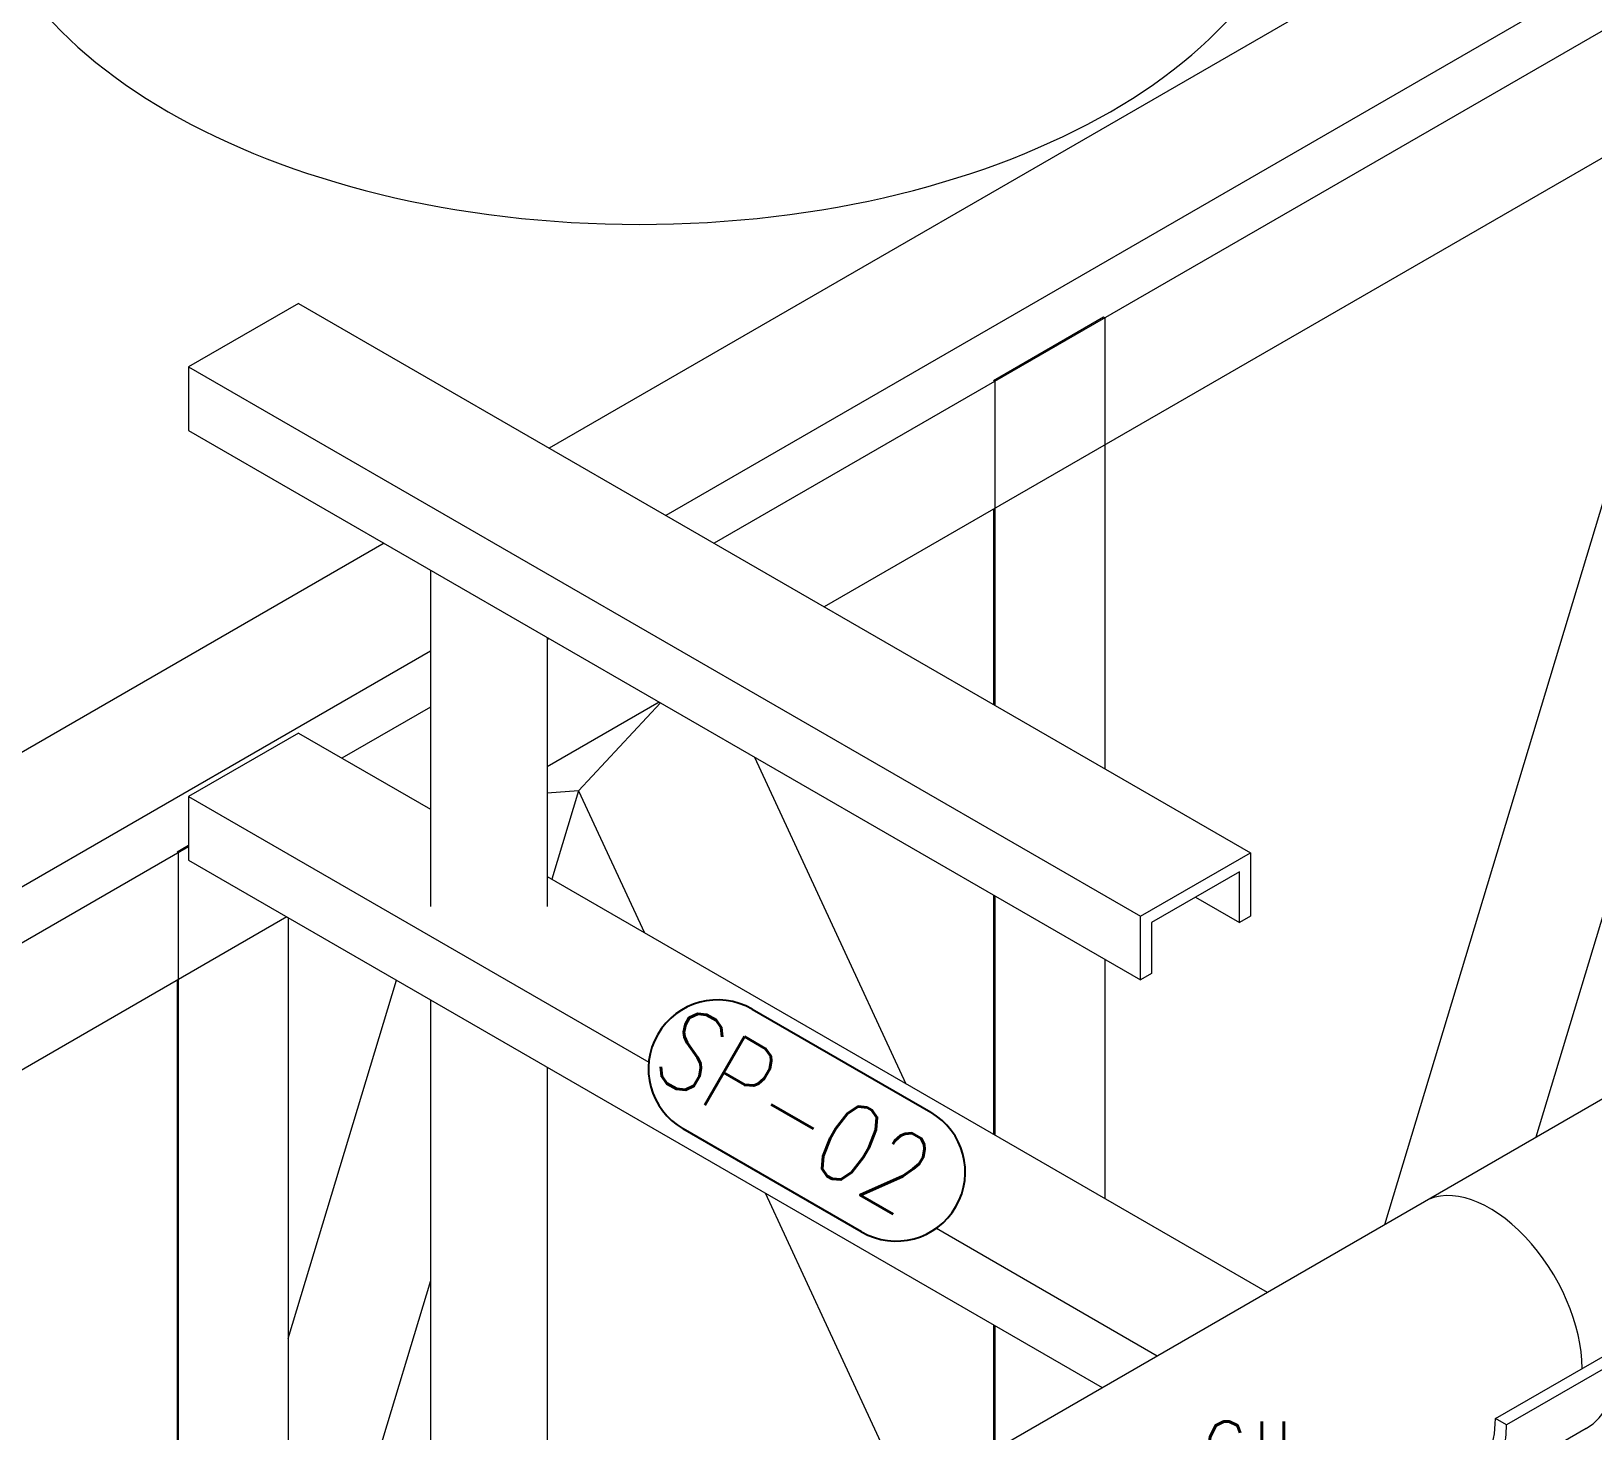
# Model space of a CAD drawing. Header units: millimetres. Extents: x -312439 to 477422, y -331570 to 212570.
# Drawn here: x 361809 to 364267, y 101242 to 103446 of the extents above; entities that cross this region are included whole.
import ezdxf

# ---------------------------------------------------------------- set-up
doc = ezdxf.new("R2010")
doc.units = ezdxf.units.MM
doc.layers.add('ARCONDTEXTO', color=4, linetype='Continuous')
doc.styles.add('ROMANS', font='romans.shx', dxfattribs={"height": 187.5})

msp = doc.modelspace()

# ---------------------------------------------------------------- linework, layer by layer
at = {"color": 3, "linetype": 'Continuous', "lineweight": 0, "extrusion": (-1.11022e-16, 0.816497, 0.57735)}
for p, q in [((365136.041, 104239.827), (362624.567, 102789.827)), ((365208.877, 104069.878), (362808.165, 102683.827)), ((364828.151, 103762.066), (362884.375, 102639.827)), ((364983.097, 103651.524), (363057.58, 102539.827)), ((364692.934, 103410.559), (364177.621, 101704.554)), ((363939.777, 101567.234), (364481.958, 103362.192)), ((363497.401, 102995.758), (363324.196, 102895.758)), ((363499.133, 102994.758), (363497.401, 102995.758)), ((363499.133, 102994.758), (363499.133, 102284.896)), ((363324.196, 102895.758), (363325.928, 102894.758)), ((363325.928, 102894.758), (363325.928, 102384.896)), ((363324.196, 102693.758), (363324.196, 102385.896)), ((362364.76, 102639.827), (360447.181, 101532.712)), ((362624.567, 102489.827), (362621.307, 102487.944)), ((362437.595, 102469.878), (360630.779, 101426.712)), ((362437.595, 102381.878), (362298.418, 102301.524)), ((362797.772, 102389.827), (362621.307, 102287.944)), ((362799.776, 102388.67), (362670.738, 102250.228)), ((362947.668, 102303.284), (363186.242, 101788.939)), ((362670.738, 102250.228), (362621.307, 102246.183)), ((362670.738, 102250.228), (362628.644, 102110.868)), ((362670.738, 102250.228), (362774.417, 102026.706)), ((362056.869, 102162.066), (360113.094, 101039.827)), ((362056.869, 102164.066), (362038.891, 102153.686)), ((362038.891, 102153.686), (362040.623, 102152.686)), ((362040.623, 102152.686), (362040.623, 101048.39)), ((363324.196, 102085.896), (363324.196, 101709.291)), ((363325.928, 102084.896), (363325.928, 101708.291)), ((362211.815, 102051.524), (360706.989, 101182.712)), ((362213.828, 102050.362), (362213.828, 101146.833)), ((363499.133, 101984.896), (363499.133, 101608.291)), ((362038.891, 101951.686), (362038.891, 101047.39)), ((362213.828, 101387.665), (362384.276, 101951.954)), ((362964.462, 101616.984), (363188.68, 101133.588)), ((362437.595, 101478.379), (362349.511, 101186.765)), ((363324.196, 101409.291), (363324.196, 101211.829)), ((363325.928, 101408.291), (363325.928, 101212.829))]:
    msp.add_line(p, q, dxfattribs=at)
at = {"color": 7, "linetype": 'Continuous', "lineweight": 0, "extrusion": (-1.11022e-16, 0.816497, 0.57735)}
for p, q in [((362230.074, 103017.587), (362056.869, 102917.587)), ((362230.074, 103017.587), (363728.484, 102152.48)), ((362056.869, 102917.587), (362056.869, 102817.587)), ((362056.869, 102917.587), (363555.279, 102052.48)), ((362056.869, 102817.587), (363555.279, 101952.48)), ((362437.595, 102597.775), (362437.595, 102068.137)), ((362621.307, 102491.709), (362621.307, 102068.137)), ((362230.074, 102340.982), (362056.869, 102240.982)), ((362230.074, 102340.982), (362437.595, 102221.17)), ((362056.869, 102240.982), (362056.869, 102140.982)), ((362056.869, 102240.982), (362781.435, 101822.654)), ((362056.869, 102140.982), (363495.203, 101310.56)), ((363555.279, 102052.48), (363728.484, 102152.48)), ((363728.484, 102152.48), (363728.484, 102052.48)), ((362621.307, 102115.104), (363755.011, 101460.56)), ((363711.163, 102122.48), (363572.599, 102042.48)), ((363711.163, 102042.48), (363711.163, 102122.48)), ((363641.881, 102082.48), (363711.163, 102042.48)), ((363555.279, 101952.48), (363555.279, 102052.48)), ((363572.599, 102042.48), (363572.599, 101962.48)), ((363728.484, 102052.48), (363711.163, 102042.48)), ((363572.599, 101962.48), (363555.279, 101952.48)), ((362437.595, 101921.17), (362437.595, 101183.835)), ((362621.307, 101815.104), (362621.307, 101067.191)), ((363234.037, 101561.344), (363581.806, 101360.56)), ((364114.079, 101261.552), (364287.284, 101361.552)), ((364304.604, 101351.552), (364131.399, 101251.552)), ((364256.842, 101245.98), (364083.636, 101145.98)), ((364131.399, 101251.552), (364114.079, 101261.552))]:
    msp.add_line(p, q, dxfattribs=at)
at = {"color": 5, "linetype": 'Continuous', "lineweight": 0, "extrusion": (-1.11022e-16, 0.816497, 0.57735)}
msp.add_line((362878.101, 100954.276), (364310.465, 101781.251), dxfattribs=at)
at = {"color": 1}
for points in [[(362943.979, 101906.266), (363225.176, 101743.917)], [(363116.473, 101555.638), (362835.276, 101717.987)]]:
    msp.add_lwpolyline(points, dxfattribs=at)
for centre, start, end in [((362889.627, 101812.127), 60, 240), ((363170.824, 101649.778), 240, 60)]:
    msp.add_arc(centre, 108.703, start, end, dxfattribs=at)
at = {"color": 3, "linetype": 'Continuous', "lineweight": 0}
for centre, major_axis, start_param, end_param in [((362766.461, 103747.589), (-1048.768, 0), 0, 3.14159265), ((364104.995, 101424.611), (-103.062, 178.509), 3.92696895, 3.92699082)]:
    msp.add_ellipse(centre, major_axis=major_axis, ratio=0.57735027, start_param=start_param, end_param=end_param, dxfattribs=at)
at = {"color": 5, "linetype": 'Continuous', "lineweight": 0}
for start_param in [3.92699082, 3.92696895]:
    msp.add_ellipse((364104.995, 101424.611), major_axis=(-103.062, 178.509), ratio=0.57735027, start_param=start_param, end_param=6.28318531, dxfattribs=at)
at = {"color": 7, "linetype": 'Continuous', "lineweight": 0}
for centre, major_axis, start_param in [((364141.532, 101445.702), (-115.31, 199.722), 3.14159265), ((363968.327, 101345.702), (-115.31, 199.722), 2.67648367), ((363968.327, 101345.702), (-103.062, 178.509), 3.13603143)]:
    msp.add_ellipse(centre, major_axis=major_axis, ratio=0.57735027, start_param=start_param, end_param=3.92699082, dxfattribs=at)

# ---------------------------------------------------------------- texts
at = {"layer": 'ARCONDTEXTO', "color": 3, "linetype": 'Continuous', "lineweight": -3, "style": 'ROMANS', "width": 0.8}
msp.add_text('SP-02', height=125, rotation=330, dxfattribs=at).set_placement((362780.309, 101806.28))
at = {"layer": 'ARCONDTEXTO', "linetype": 'Continuous', "lineweight": -3, "style": 'ROMANS', "width": 0.8}
msp.add_text('6"', height=125, dxfattribs=at).set_placement((363643.754, 101131.874))

doc.saveas('drawing.dxf')
